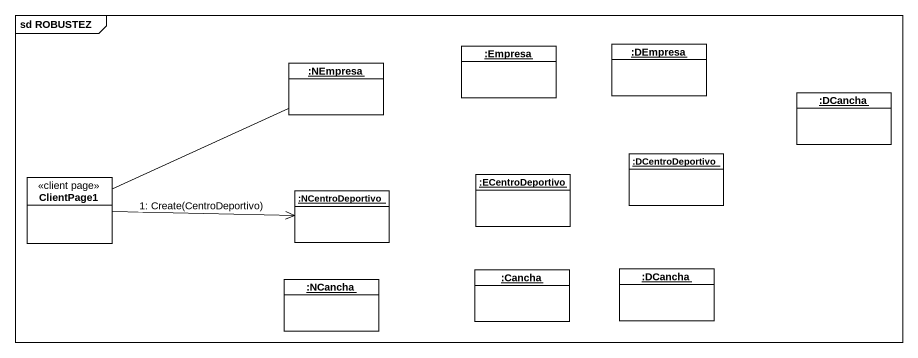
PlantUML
@startuml
mainframe sd ROBUSTEZ
hide circle
hide empty members
object ":Empresa" as Empresa
object ":DEmpresa" as DEmpresa
object ":NEmpresa" as NEmpresa
object ":DCancha" as DCancha
class ClientPage1 <<client page>>
object ":ECentroDeportivo" as ECentroDeportivo
object ":DCentroDeportivo" as DCentroDeportivo
object ":NCentroDeportivo" as NCentroDeportivo
object ":NCancha" as NCancha
object ":Cancha" as Cancha
object ":DCancha" as DCancha_2
ClientPage1 -right- NEmpresa
ClientPage1 -right-> NCentroDeportivo : 1: Create(CentroDeportivo)
@enduml
